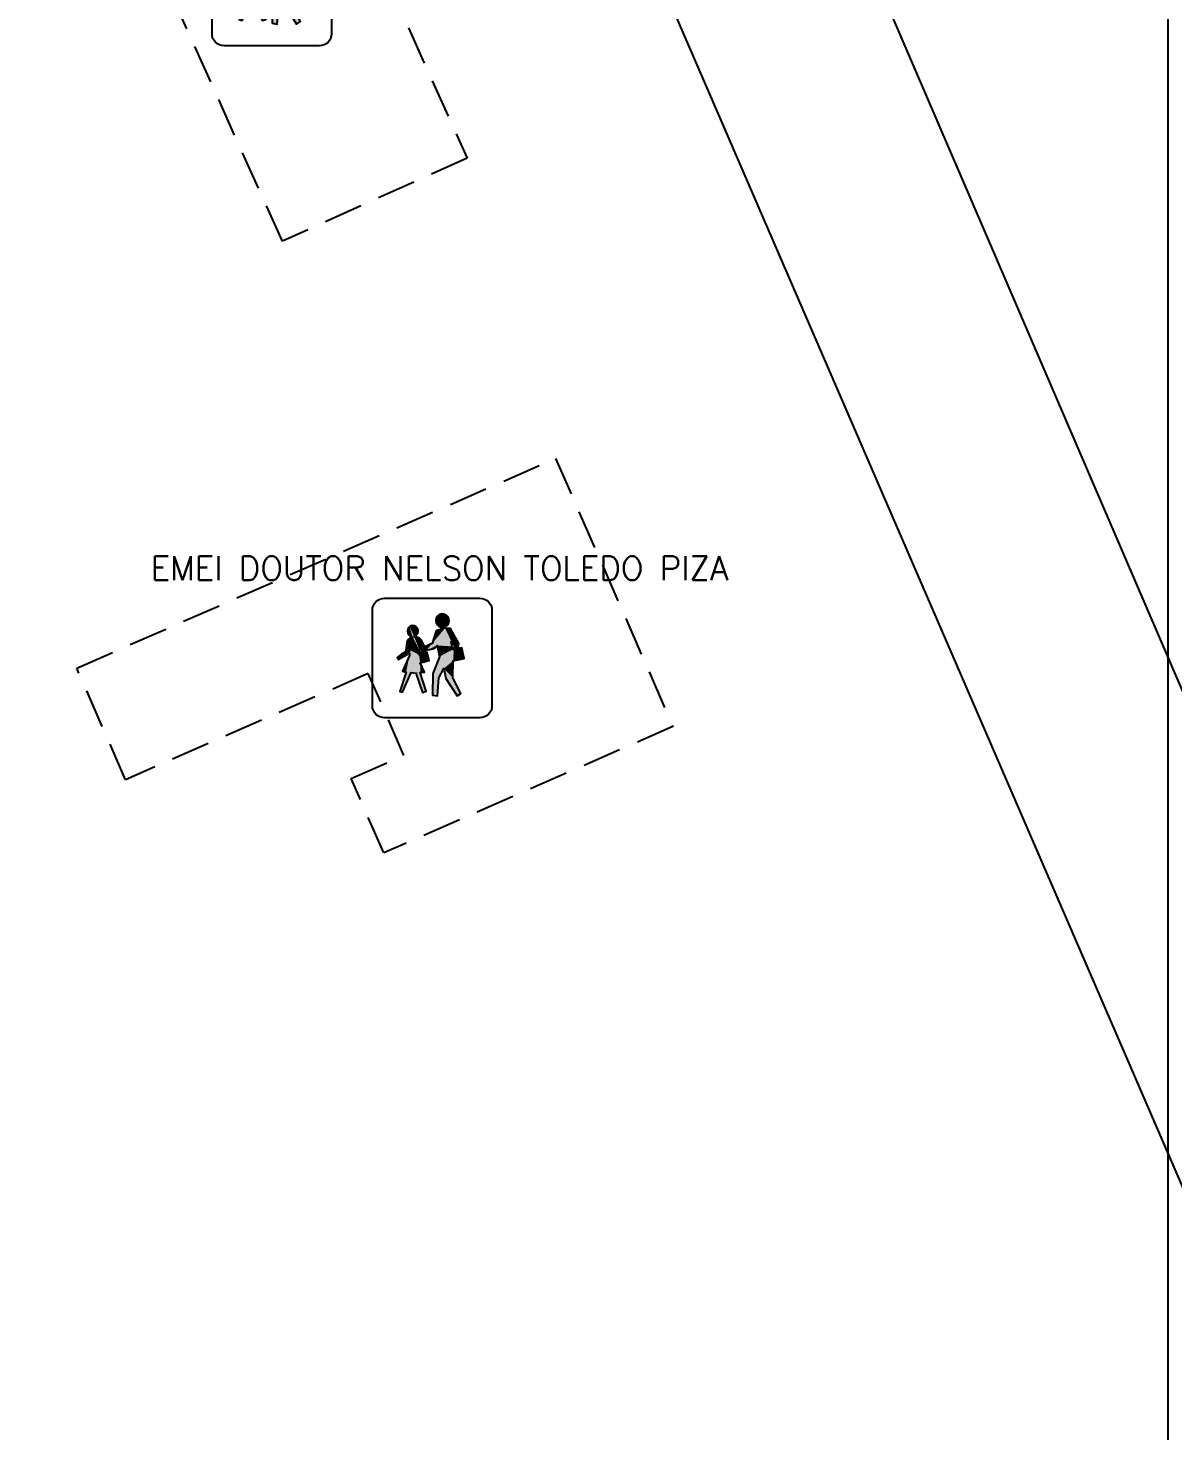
# Model space of a CAD drawing. Extents: x -6997814 to 14282083, y -16 to 289481930.
# Drawn here: x 362670.1 to 362765.9, y 7352405 to 7352522.4 of the extents above; entities that cross this region are included whole.
import ezdxf
from ezdxf.enums import TextEntityAlignment as Align

# ---------------------------------------------------------------- set-up
doc = ezdxf.new("R2010")
doc.units = 0
doc.header["$LTSCALE"] = 6.5
doc.linetypes.add('DASHED', pattern=[0.75, 0.5, -0.25])
doc.layers.get('0').update_dxf_attribs({"linetype": 'CONTINUOUS'})
for name, color, linetype in [('ATRIBUTO', 7, 'CONTINUOUS'), ('Córrego', 170, 'CONTINUOUS'), ('EDIF-NAOPRO', 4, 'DASHED'), ('QUADRA-DEF', 7, 'CONTINUOUS'), ('SIMBOLOS', 2, 'CONTINUOUS'), ('T_Ptos', 7, 'CONTINUOUS'), ('TXT-EDIF', 2, 'CONTINUOUS')]:
    doc.layers.add(name, color=color, linetype=linetype)
doc.styles.add('SABESP', font='ROMANS.shx', dxfattribs={"height": 2})
picture_1 = doc.add_image_def('image1.ecw', size_in_pixel=(49668, 39849))

# ---------------------------------------------------------------- blocks, each defined once
blk = doc.blocks.new('*U508', base_point=(22.12, 11.73))
at = {"color": 0}
for points in [[(22.02, 12.94), (20.87, 12.52), (20.96, 12.06)], [(22.07, 12.66), (22.02, 12.94), (20.96, 12.06)], [(22.59, 13.15), (22.2, 13.01), (22.18, 12.69)], [(22.52, 12.75), (22.59, 13.15), (22.18, 12.69)], [(20.96, 12.06), (20.42, 10.67), (20.81, 8.78), (20.38, 8.86)], [(20.96, 12.06), (20.81, 8.78), (20.93, 10.31)], [(22.18, 12.69), (22.07, 12.66), (20.93, 10.31), (20.96, 12.06)], [(22.18, 12.69), (20.93, 10.31), (21.34, 11.07)], [(22.12, 11.73), (22.18, 12.69), (21.34, 11.07)], [(22.12, 11.73), (23.03, 11.93), (22.83, 12.81)], [(22.12, 11.73), (22.83, 12.81), (22.52, 12.75)], [(22.12, 11.73), (22.52, 12.75), (22.18, 12.69)], [(21.34, 11.07), (22.1, 10.3), (22.12, 11.73)], [(21.34, 11.07), (21.5, 10.25), (22.44, 8.78)], [(21.34, 11.07), (22.44, 8.78), (22.1, 10.3)], [(22.44, 8.78), (22.77, 8.99), (22.1, 10.3)]]:
    blk.add_solid(points, dxfattribs=at)
blk = doc.blocks.new('*U509', base_point=(19.36, 11.57))
at = {"color": 0}
for points in [[(17.8, 12.27), (17.44, 12.02), (17.52, 11.82)], [(17.8, 12.27), (17.52, 11.82), (18.03, 12.12)], [(17.8, 12.27), (18.03, 12.12), (18.45, 12.59)], [(18.13, 12.5), (17.8, 12.27), (18.45, 12.59)], [(18.13, 12.5), (18.04, 12.44), (17.8, 12.27)], [(18.46, 12.17), (18.18, 10.78), (17.88, 9.1)], [(18.46, 12.17), (17.88, 9.1), (18.61, 10.75)], [(18.46, 12.17), (17.89, 10.88), (18.18, 10.78)], [(18.03, 12.12), (18.31, 12.29), (18.45, 12.59)], [(18.18, 12.77), (18.13, 12.5), (18.45, 12.59)], [(19.32, 12.58), (18.18, 12.8), (18.18, 12.77)], [(19.25, 12.26), (19.32, 12.58), (18.18, 12.77)], [(18.45, 12.59), (18.61, 10.75), (18.18, 12.77), (19.25, 12.26)], [(18.45, 12.59), (18.46, 12.17), (18.61, 10.75)], [(18.61, 10.75), (19.36, 10.75), (19.25, 12.26), (19.36, 11.57)], [(19.68, 12.36), (19.39, 12.3), (19.25, 12.26)], [(19.36, 11.57), (19.68, 12.36), (19.25, 12.26)], [(19.36, 11.57), (20.11, 11.75), (19.94, 12.42)], [(19.36, 11.57), (19.94, 12.42), (19.68, 12.36)], [(19.78, 12.49), (19.49, 12.55), (19.39, 12.3)], [(19.68, 12.36), (19.78, 12.49), (19.39, 12.3)], [(18.18, 10.78), (17.64, 9.16), (17.88, 9.1)], [(18.61, 10.75), (18.98, 10.69), (19.36, 10.75)], [(18.98, 10.69), (19.87, 9.17), (19.36, 10.75)], [(18.98, 10.69), (19.55, 9.08), (19.87, 9.17)], [(19.36, 10.75), (19.72, 10.78), (19.36, 11.57)]]:
    blk.add_solid(points, dxfattribs=at)
blk = doc.blocks.new('*U511', base_point=(19.32, 12.58))
at = {"color": 0}
for points in [[(21.12, 15.63), (20.87, 15.5), (20.7, 14.98), (20.72, 15.26)], [(21.12, 15.63), (20.7, 14.98), (21.16, 14.55)], [(20.87, 15.5), (20.8, 15.43), (20.72, 15.26), (20.75, 15.35)], [(21.12, 15.63), (21.03, 15.6), (20.87, 15.5), (20.94, 15.55)], [(21.4, 15.61), (21.31, 15.63), (21.12, 15.63), (21.22, 15.64)], [(21.77, 15.21), (21.64, 15.46), (21.12, 15.63), (21.4, 15.61)], [(21.44, 14.58), (21.77, 15.21), (21.12, 15.63)], [(21.44, 14.46), (21.44, 14.58), (21.16, 14.55), (21.12, 15.63)], [(21.64, 15.46), (21.57, 15.52), (21.4, 15.61), (21.49, 15.57)], [(21.77, 15.21), (21.74, 15.3), (21.64, 15.46), (21.7, 15.38)], [(18.33, 14.4), (18.3, 14.32), (18.3, 14.17), (18.29, 14.25)], [(18.47, 14.58), (18.33, 14.4), (18.38, 13.95), (18.3, 14.17)], [(18.3, 14.17), (18.31, 14.09), (18.38, 13.95), (18.34, 14.02)], [(18.47, 14.58), (18.41, 14.53), (18.33, 14.4), (18.36, 14.47)], [(18.47, 14.58), (18.38, 13.95), (18.7, 13.78)], [(18.69, 14.67), (18.61, 14.65), (18.47, 14.58), (18.54, 14.63)], [(19.1, 14.5), (18.92, 14.64), (18.47, 14.58), (18.69, 14.67)], [(18.87, 13.79), (19.01, 13.86), (18.47, 14.58), (19.1, 14.5)], [(18.87, 13.71), (18.87, 13.79), (18.47, 14.58)], [(18.87, 13.71), (18.47, 14.58), (19.32, 12.58), (18.7, 13.78)], [(18.92, 14.64), (18.84, 14.66), (18.69, 14.67), (18.77, 14.67)], [(19.1, 14.5), (19.05, 14.55), (18.92, 14.64), (18.99, 14.6)], [(19.01, 13.86), (19.16, 14.05), (19.1, 14.5), (19.19, 14.28)], [(19.19, 14.28), (19.17, 14.36), (19.1, 14.5), (19.14, 14.43)], [(19.16, 14.05), (19.18, 14.12), (19.19, 14.28), (19.19, 14.2)], [(19.87, 12.6), (20.77, 13.02), (21.44, 14.46)], [(19.87, 12.6), (21.44, 14.46), (20.36, 13.19)], [(21.44, 14.46), (21.14, 14.4), (20.36, 13.19)], [(21.14, 14.4), (21.03, 14.35), (20.36, 13.19)], [(21.03, 14.35), (20.68, 14.23), (20.36, 13.19)], [(20.72, 15.26), (20.69, 15.17), (20.7, 14.98), (20.69, 15.07)], [(20.7, 14.98), (20.73, 14.89), (20.83, 14.72), (20.77, 14.8)], [(20.7, 14.98), (20.83, 14.72), (21.16, 14.55), (21.07, 14.57)], [(20.77, 13.02), (22.02, 12.94), (21.44, 14.46)], [(20.83, 14.72), (20.9, 14.66), (21.07, 14.57), (20.98, 14.61)], [(21.44, 14.46), (21.16, 14.55), (21.14, 14.4)], [(21.44, 14.58), (21.6, 14.69), (21.77, 15.21), (21.76, 14.92)], [(21.44, 14.58), (21.53, 14.63), (21.6, 14.69)], [(22.59, 13.19), (21.89, 14.44), (21.44, 14.46)], [(21.95, 13.38), (22.59, 13.19), (21.44, 14.46)], [(22.02, 12.94), (21.95, 13.38), (21.44, 14.46)], [(21.6, 14.69), (21.67, 14.76), (21.76, 14.92), (21.72, 14.84)], [(21.76, 14.92), (21.78, 15.02), (21.77, 15.21), (21.78, 15.11)], [(18.22, 13.02), (18.18, 12.8), (19.32, 12.58)], [(18.34, 13.53), (18.25, 13.3), (18.22, 13.02)], [(18.34, 13.53), (18.22, 13.02), (19.32, 12.58)], [(18.69, 13.68), (18.51, 13.63), (18.34, 13.53)], [(18.69, 13.68), (18.34, 13.53), (19.32, 12.58)], [(18.38, 13.95), (18.44, 13.89), (18.57, 13.81), (18.5, 13.85)], [(18.38, 13.95), (18.57, 13.81), (18.7, 13.78)], [(18.57, 13.81), (18.64, 13.78), (18.7, 13.78)], [(18.7, 13.78), (18.69, 13.68), (19.32, 12.58)], [(18.87, 13.79), (18.95, 13.82), (19.01, 13.86)], [(19.31, 13.63), (19.01, 13.72), (18.87, 13.71)], [(19.75, 12.89), (19.31, 13.63), (18.87, 13.71)], [(18.87, 13.71), (19.32, 12.58), (19.39, 12.86)], [(19.75, 12.89), (18.87, 13.71), (19.87, 12.6), (19.39, 12.86)], [(19.01, 13.86), (19.07, 13.92), (19.16, 14.05), (19.12, 13.98)], [(19.75, 12.89), (19.46, 13.45), (19.31, 13.63)], [(20.36, 13.19), (19.75, 12.89), (19.87, 12.6)], [(19.87, 12.6), (20.45, 12.72), (20.77, 13.02), (20.66, 12.87)], [(20.77, 13.02), (20.87, 12.52), (22.02, 12.94)], [(21.95, 13.38), (22.2, 13.08), (22.59, 13.19)], [(22.2, 13.08), (22.2, 13.01), (22.59, 13.19), (22.59, 13.15)], [(19.39, 12.86), (19.51, 12.6), (19.87, 12.6)], [(19.51, 12.6), (19.49, 12.55), (19.87, 12.6), (19.78, 12.49)]]:
    blk.add_solid(points, dxfattribs=at)
blk = doc.blocks.new('SBCE002')
at = {"layer": 'SIMBOLOS'}
for points in [[(-5, -4), (-5, 4, -0.414214), (-4, 5), (4, 5, -0.414214), (5, 4), (5, -4, -0.414214), (4, -5), (-4, -5, -0.414214)], [(-1.66, 1.81), (-1.68, 1.71), (-1.86, 1.67), (-2.02, 1.56), (-2.11, 1.34), (-2.14, 1.05), (-2.19, 0.8), (-2.23, 0.53), (-2.32, 0.47), (-2.56, 0.31), (-2.92, 0.05), (-2.84, -0.14), (-2.34, 0.16), (-2.05, 0.32), (-1.92, 0.62), (-1.9, 0.2), (-2.47, -1.09), (-2.19, -1.19), (-2.72, -2.81), (-2.48, -2.87), (-1.75, -1.22), (-1.38, -1.28), (-0.81, -2.88), (-0.49, -2.79), (-1, -1.22), (-0.64, -1.19), (-1, -0.4), (-0.25, -0.22), (-0.42, 0.46), (-0.68, 0.39), (-0.49, 0.64), (0.09, 0.76), (0.3, 0.9), (0.41, 1.05), (0.6, 0.1), (0.06, -1.3), (0.02, -3.11), (0.45, -3.18), (0.57, -1.66), (0.97, -0.89), (1.14, -1.71), (2.08, -3.18), (2.41, -2.97), (1.74, -1.67), (1.75, -0.23), (2.67, -0.03), (2.47, 0.85), (2.16, 0.78), (2.23, 1.22), (1.53, 2.48), (1.08, 2.49), (1.08, 2.62, 7.465505), (0.79, 2.58), (0.78, 2.43), (0.67, 2.39), (0.32, 2.27), (0, 1.22), (-0.61, 0.92), (-0.9, 1.49), (-1.05, 1.67), (-1.35, 1.76), (-1.49, 1.74), (-1.49, 1.83, 10.441223)]]:
    blk.add_lwpolyline(points, format="xyb", close=True, dxfattribs=at)
for points in [[(1.59, 1.41), (1.84, 1.11), (1.82, 0.72), (1.71, 0.7)], [(-0.97, 0.89), (-0.85, 0.64), (-0.97, 0.34), (-1.11, 0.3)]]:
    blk.add_lwpolyline(points, close=True, dxfattribs=at)
for name, p in [('*U511', (-1.04, 0.61)), ('*U508', (1.75, -0.23)), ('*U509', (-1, -0.4))]:
    blk.add_blockref(name, p, dxfattribs=at)
at = {"layer": 'ATRIBUTO', "style": 'SABESP', "flags": 1}
for tag, p in [('CODIGO', (0, 0.4)), ('NOME', (0, 0)), ('FONTE', (0, -0.4))]:
    blk.add_attdef(tag, text='', height=0.25, dxfattribs=at).set_placement(p, align=Align.MIDDLE)

msp = doc.modelspace()

# ---------------------------------------------------------------- linework, layer by layer
at = {"layer": 'Córrego'}
msp.add_spline([(362651.81743, 7352379.45019), (362650.65508, 7352386.18426), (362653.50142, 7352391.15178), (362652.5668, 7352397.05337), (362656.34721, 7352402.11877), (362657.42809, 7352405.41469), (362656.09362, 7352407.8266), (362654.6132, 7352409.88961), (362655.03594, 7352414.97792), (362656.63709, 7352418.09496), (362657.79296, 7352423.32058), (362657.79296, 7352431.55157), (362660.25275, 7352433.78377), (362661.91196, 7352439.82344), (362657.95694, 7352444.68053), (362656.41522, 7352452.46352), (362658.19162, 7352458.87823), (362655.51616, 7352464.06543), (362655.51616, 7352468.99895), (362657.73155, 7352474.74978), (362656.53941, 7352479.5994), (362658.1133, 7352486.49455), (362660.97155, 7352490.50989), (362660.21654, 7352494.41743), (362657.92455, 7352499.51071), (362662.83307, 7352511.27727), (362662.83307, 7352517.01732), (362660.27113, 7352523.74228), (362662.48223, 7352530.77586), (362664.50635, 7352538.45044), (362663.34687, 7352547.8016), (362665.63954, 7352555.06406), (362669.65727, 7352560.75021), (362668.9304, 7352571.22023), (362671.54597, 7352579.22396), (362674.94373, 7352586.81273), (362674.3505, 7352596.08304), (362677.23877, 7352604.91529), (362678.23757, 7352615.78632), (362676.43094, 7352622.33483), (362673.65071, 7352625.60434)], degree=3, dxfattribs=at)
at = {"layer": 'EDIF-NAOPRO'}
for points in [[(362685.91433, 7352558.0401), (362706.83436, 7352511.5601), (362691.38434, 7352504.6001), (362670.46431, 7352551.0801), (362685.91433, 7352558.0401)], [(362674.17433, 7352468.89), (362714.24437, 7352486.43), (362724.06439, 7352464), (362699.86436, 7352453.41), (362697.13436, 7352459.64), (362701.55436, 7352461.58), (362698.56436, 7352468.43), (362678.26433, 7352459.54), (362674.17433, 7352468.89)]]:
    msp.add_lwpolyline(points, close=True, dxfattribs=at)
at = {"layer": 'QUADRA-DEF'}
for points in [[(362639.96431, 7352325.8298), (362652.88429, 7352512.0401), (362663.9943, 7352580.5102), (362657.03429, 7352580.5502), (362660.97429, 7352588.4802), (362663.53429, 7352598.0002), (362667.22429, 7352621.9202), (362676.4043, 7352623.1502), (362682.99431, 7352618.9102), (362779.77447, 7352395.2)], [(362782.27446, 7352430.82), (362732.55438, 7352546.3801)]]:
    msp.add_lwpolyline(points, dxfattribs=at)

# ---------------------------------------------------------------- block references
at = {"layer": 'SIMBOLOS'}
for p in [(362690.49434, 7352525.9601), (362703.91436, 7352469.73)]:
    msp.add_blockref('SBCE002', p, dxfattribs=at)

# ---------------------------------------------------------------- texts
at = {"layer": 'TXT-EDIF', "style": 'SABESP'}
msp.add_text('EMEI DOUTOR NELSON TOLEDO PIZA', height=2, dxfattribs=at).set_placement((362704.53436, 7352477.24), align=Align.MIDDLE_CENTER)

# ---------------------------------------------------------------- pictures from other files: only their frames are drawn
at = {"layer": 'T_Ptos'}
image = msp.add_image(picture_1, insert=(362075.72988, 7352287.82708), size_in_units=(689.73754, 553.38147), dxfattribs=dict(at, fade=70))
image.dxf.flags = 15

doc.saveas('drawing.dxf')
